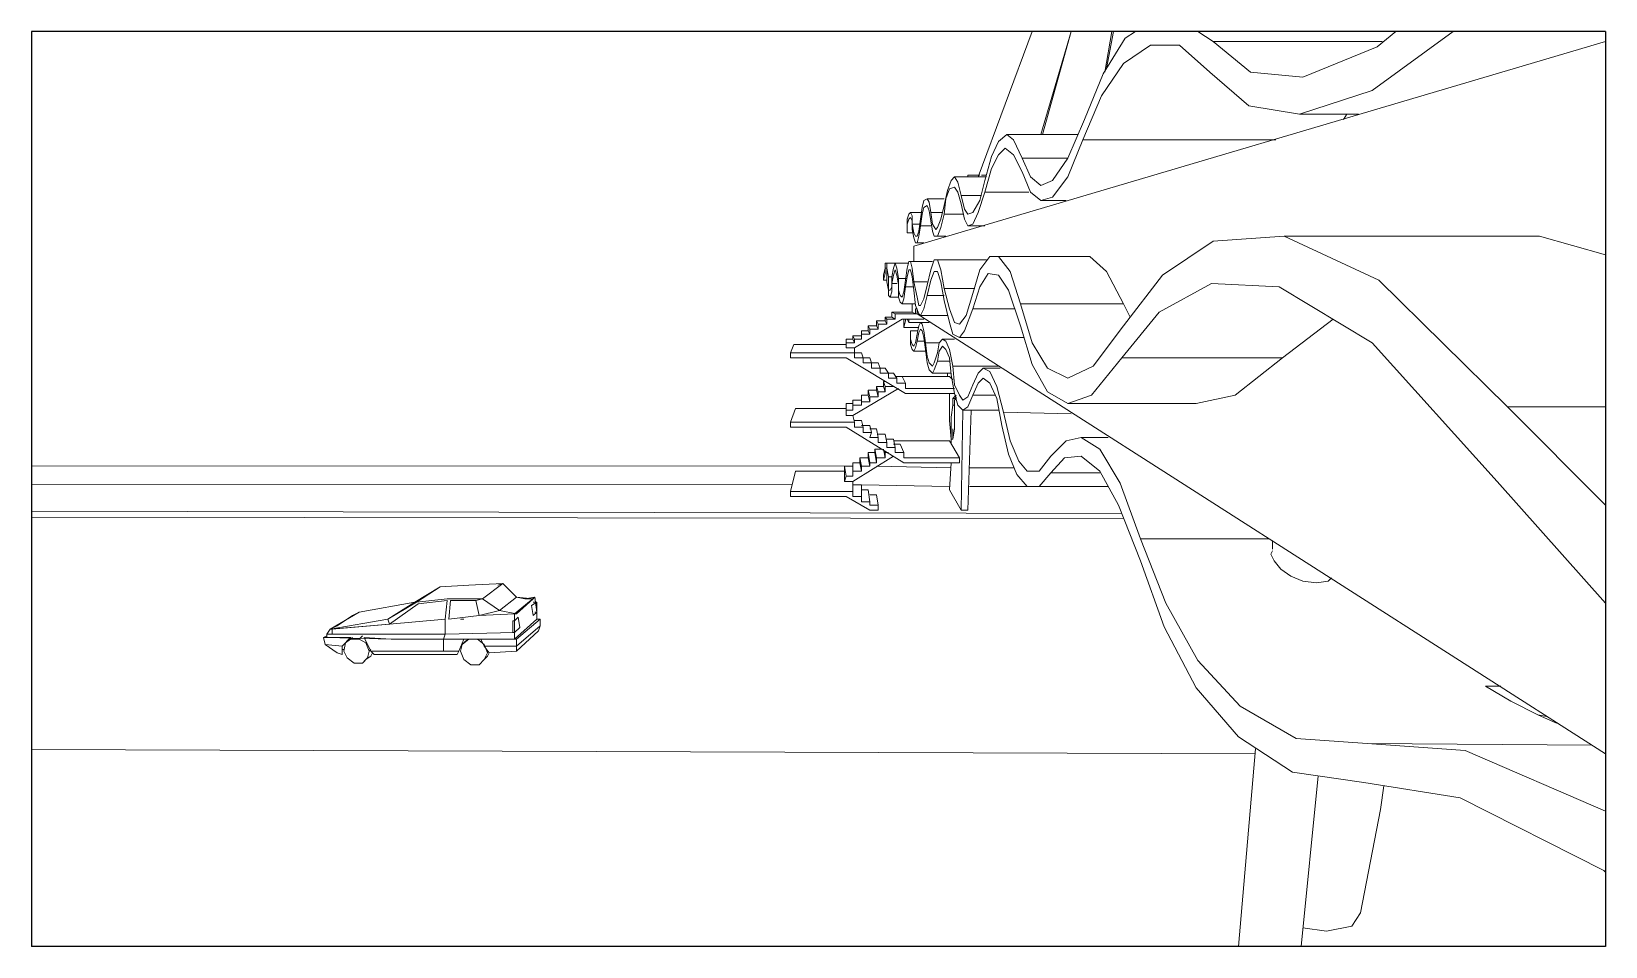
# Model space of a CAD drawing. Header units: millimetres. Extents: x 462 to 740, y -508 to -73.
# Drawn here: x 596.89 to 631.81, y -93.42 to -73.1 of the extents above; entities that cross this region are included whole.
import ezdxf

# ---------------------------------------------------------------- set-up
doc = ezdxf.new("R2010")
doc.units = ezdxf.units.MM
doc.header["$LTSCALE"] = 0.1
doc.layers.add('COTAS', color=6, linetype='Continuous')

# ---------------------------------------------------------------- blocks, each defined once
blk = doc.blocks.new('V7')
at = {"color": 7, "lineweight": 0}
for points in [[(-9.54, 10.957), (-10.742, 7.728)], [(-9.315, 8.666), (-8.678, 10.957), (-9.353, 8.666)], [(-7.252, 10.957), (-7.476, 10.807), (-7.965, 10.017), (-8.377, 9.004)], [(-7.777, 10.957), (-7.927, 10.055)], [(-7.89, 10.131), (-7.74, 10.957)], [(-5.526, 10.732), (-5.863, 10.957)], [(-1.998, 9.643), (-0.197, 10.957)], [(-1.473, 10.957), (-1.886, 10.618)], [(3.18, 10.732), (-12.168, 6.187)], [(-7.514, 10.243), (-6.914, 10.656)], [(-5.601, 10.055), (-6.276, 10.656), (-6.914, 10.656)], [(-1.773, 10.732), (-5.526, 10.732)], [(-4.7, 10.055), (-5.526, 10.732)], [(-4.7, 10.055), (-3.537, 9.942), (-1.886, 10.618)], [(-7.514, 10.243), (-8.002, 9.53), (-8.415, 8.553)], [(-1.998, 9.643), (-3.612, 9.117), (-4.738, 9.304), (-5.601, 10.055)], [(-3.612, 9.117), (-2.298, 9.117)], [(-2.636, 9.004), (-2.561, 9.117)], [(-8.377, 9.004), (-8.753, 8.14), (-9.091, 7.651), (-9.353, 7.539)], [(-10.291, 8.516), (-10.441, 8.177), (-10.591, 7.651)], [(-10.291, 8.516), (-10.104, 8.666), (-9.954, 8.553)], [(-8.527, 8.666), (-10.104, 8.666)], [(-9.766, 8.14), (-9.954, 8.553)], [(-8.415, 8.553), (-8.753, 7.728)], [(-4.137, 8.553), (-8.415, 8.553)], [(-9.766, 7.84), (-9.954, 8.215), (-10.141, 8.366), (-10.291, 8.215), (-10.441, 7.915), (-10.591, 7.389)], [(-9.766, 8.14), (-8.753, 8.14)], [(-9.578, 7.728), (-9.766, 8.14)], [(-11.267, 7.728), (-11.342, 7.651), (-11.417, 7.427), (-11.492, 7.089)], [(-10.554, 7.728), (-11.267, 7.728)], [(-11.117, 7.314), (-11.192, 7.614), (-11.267, 7.728)], [(-10.705, 7.765), (-10.967, 7.765)], [(-10.967, 7.765), (-10.967, 7.728)], [(-10.967, 7.728), (-10.967, 7.765)], [(-10.705, 7.728), (-10.704, 7.728)], [(-10.554, 7.765), (-10.667, 7.765)], [(-9.353, 7.202), (-9.578, 7.389), (-9.766, 7.84)], [(-9.353, 7.539), (-9.578, 7.728)], [(-9.353, 7.202), (-9.091, 7.277), (-8.753, 7.728)], [(-11.379, 7.464), (-11.454, 7.239), (-11.492, 6.901)], [(-11.379, 7.464), (-11.267, 7.502)], [(-11.117, 7.127), (-11.192, 7.389), (-11.267, 7.502)], [(-10.591, 7.651), (-10.705, 7.202), (-10.855, 6.938)], [(-10.591, 7.389), (-10.742, 6.938)], [(-9.616, 7.389), (-10.591, 7.389)], [(-11.868, 7.239), (-11.943, 7.202), (-11.98, 7.051), (-12.018, 6.788)], [(-11.943, 7.051), (-11.98, 6.901), (-12.018, 6.638)], [(-11.943, 7.051), (-11.868, 7.089)], [(-11.492, 7.239), (-11.868, 7.239)], [(-11.793, 6.938), (-11.83, 7.164), (-11.868, 7.239)], [(-11.793, 6.751), (-11.83, 6.976), (-11.868, 7.089)], [(-11.492, 7.089), (-11.567, 6.788), (-11.643, 6.601)], [(-10.667, 7.314), (-11.117, 7.314)], [(-11.042, 7.013), (-11.117, 7.314)], [(-10.855, 6.676), (-10.967, 6.638), (-11.042, 6.788), (-11.117, 7.127)], [(-11.042, 7.013), (-10.967, 6.901), (-10.855, 6.938)], [(-9.353, 7.202), (-8.791, 7.202)], [(-12.243, 6.938), (-12.28, 6.901), (-12.318, 6.788), (-12.318, 6.601)], [(-12.28, 6.788), (-12.318, 6.676), (-12.318, 6.488)], [(-12.28, 6.788), (-12.243, 6.826)], [(-11.98, 6.938), (-12.243, 6.938)], [(-12.205, 6.676), (-12.205, 6.863), (-12.243, 6.938)], [(-12.205, 6.563), (-12.205, 6.751), (-12.243, 6.826)], [(-12.205, 6.676), (-12.018, 6.676)], [(-12.168, 6.488), (-12.205, 6.676)], [(-12.018, 6.788), (-12.055, 6.526), (-12.093, 6.412)], [(-12.018, 6.638), (-12.055, 6.412)], [(-11.793, 6.638), (-12.018, 6.638)], [(-11.793, 6.938), (-11.529, 6.938)], [(-11.755, 6.676), (-11.793, 6.938)], [(-11.643, 6.412), (-11.718, 6.412), (-11.755, 6.526), (-11.793, 6.751)], [(-11.755, 6.676), (-11.68, 6.563), (-11.643, 6.601)], [(-11.492, 6.901), (-11.567, 6.601)], [(-11.079, 6.901), (-11.492, 6.901)], [(-10.967, 6.638), (-10.591, 6.638)], [(-10.855, 6.676), (-10.742, 6.938)], [(-12.318, 6.601), (-12.318, 6.488)], [(-12.318, 6.488), (-12.168, 6.488)], [(-12.093, 6.262), (-12.13, 6.262), (-12.168, 6.375), (-12.205, 6.563)], [(-12.168, 6.488), (-12.13, 6.412), (-12.093, 6.412)], [(-12.093, 6.262), (-12.055, 6.412)], [(-11.718, 6.412), (-11.454, 6.412)], [(-11.643, 6.412), (-11.567, 6.601)], [(-5.526, 6.3), (-6.652, 5.549)], [(-5.526, 6.3), (-3.949, 6.412), (-1.848, 5.437)], [(1.717, 6.412), (-3.949, 6.412)], [(3.18, 6), (1.717, 6.412)], [(-12.168, 6.187), (-12.168, 5.849)], [(-12.13, 6.262), (-11.943, 6.262)], [(-10.479, 5.962), (-10.705, 5.661)], [(-10.479, 5.962), (-10.291, 5.962), (-10.029, 5.624)], [(-8.265, 5.962), (-10.291, 5.962)], [(-7.89, 5.624), (-8.265, 5.962)], [(-12.806, 5.811), (-12.806, 5.699), (-12.843, 5.549)], [(-12.806, 5.811), (-12.769, 5.811), (-12.769, 5.699)], [(-12.769, 5.699), (-12.806, 5.699), (-12.806, 5.586)], [(-12.58, 5.811), (-12.769, 5.811)], [(-12.731, 5.512), (-12.769, 5.699)], [(-12.769, 5.399), (-12.769, 5.586), (-12.769, 5.699)], [(-12.617, 5.699), (-12.656, 5.512)], [(-12.58, 5.661), (-12.617, 5.549), (-12.656, 5.362)], [(-12.58, 5.811), (-12.617, 5.699)], [(-12.58, 5.811), (-12.579, 5.811)], [(-12.543, 5.699), (-12.58, 5.811)], [(-12.28, 5.811), (-12.58, 5.811)], [(-12.505, 5.324), (-12.543, 5.549), (-12.58, 5.661)], [(-12.58, 5.661), (-12.579, 5.661)], [(-12.505, 5.474), (-12.543, 5.699)], [(-12.318, 5.699), (-12.355, 5.437)], [(-12.28, 5.849), (-12.318, 5.699)], [(-12.318, 5.512), (-12.28, 5.661)], [(-12.28, 5.849), (-12.243, 5.849), (-12.205, 5.699)], [(-12.28, 5.661), (-12.243, 5.661)], [(-11.755, 5.849), (-12.243, 5.849)], [(-12.168, 5.211), (-12.205, 5.512), (-12.243, 5.661)], [(-12.168, 5.399), (-12.205, 5.699)], [(-11.793, 5.661), (-11.868, 5.324)], [(-11.718, 5.887), (-11.793, 5.661)], [(-11.793, 5.437), (-11.718, 5.624)], [(-11.718, 5.887), (-11.643, 5.887), (-11.567, 5.661)], [(-11.718, 5.624), (-11.643, 5.624)], [(-10.554, 5.887), (-11.643, 5.887)], [(-11.492, 4.986), (-11.567, 5.399), (-11.643, 5.624)], [(-11.492, 5.248), (-11.567, 5.661)], [(-10.705, 5.661), (-10.855, 5.136)], [(-9.804, 4.911), (-10.029, 5.624)], [(-7.514, 4.911), (-7.89, 5.624)], [(-12.843, 5.437), (-12.806, 5.586)], [(-12.843, 5.549), (-12.843, 5.437)], [(-12.843, 5.549), (-12.842, 5.549)], [(-12.843, 5.437), (-12.769, 5.437)], [(-12.731, 5.098), (-12.731, 5.211), (-12.769, 5.399)], [(-12.731, 5.324), (-12.731, 5.512)], [(-12.731, 5.512), (-12.656, 5.512)], [(-12.731, 5.324), (-12.731, 5.211), (-12.694, 5.211)], [(-12.656, 5.287), (-12.694, 5.211)], [(-12.656, 5.512), (-12.656, 5.287)], [(-12.656, 5.173), (-12.656, 5.362)], [(-12.543, 5.362), (-12.656, 5.362)], [(-12.505, 5.211), (-12.505, 5.474)], [(-12.505, 5.474), (-12.355, 5.474)], [(-12.468, 4.948), (-12.505, 5.061), (-12.505, 5.324)], [(-12.355, 5.437), (-12.393, 5.173)], [(-12.393, 5.023), (-12.355, 5.287)], [(-12.355, 5.287), (-12.318, 5.512)], [(-12.168, 5.287), (-12.355, 5.287)], [(-12.093, 5.061), (-12.168, 5.399)], [(-11.868, 5.399), (-12.168, 5.399)], [(-11.868, 5.324), (-11.943, 5.023)], [(-11.868, 5.098), (-11.793, 5.437)], [(-11.379, 4.798), (-11.492, 5.248)], [(-10.817, 5.248), (-11.492, 5.248)], [(-10.855, 4.798), (-10.705, 5.287)], [(-10.705, 5.287), (-10.516, 5.586)], [(-10.516, 5.586), (-10.291, 5.549)], [(-9.804, 4.422), (-10.066, 5.211), (-10.291, 5.549)], [(-6.652, 5.549), (-7.514, 4.422)], [(-6.727, 4.723), (-5.564, 5.362)], [(-5.564, 5.362), (-4.062, 5.287)], [(0.779, 0.967), (-1.998, 4.046), (-4.062, 5.287)], [(1.004, 2.62), (-1.848, 5.437)], [(-12.731, 5.098), (-12.694, 5.061), (-12.656, 5.173)], [(-12.694, 5.061), (-12.505, 5.061)], [(-12.505, 5.211), (-12.468, 5.098), (-12.43, 5.061)], [(-12.468, 4.948), (-12.43, 4.911), (-12.393, 5.023)], [(-12.393, 5.173), (-12.43, 5.061)], [(-12.43, 4.911), (-12.13, 4.911)], [(-12.205, 4.911), (-12.205, 4.723)], [(-12.168, 5.211), (-12.13, 4.873)], [(-12.093, 5.061), (-12.055, 4.873), (-12.018, 4.873)], [(-11.943, 5.023), (-12.018, 4.873)], [(-11.943, 4.798), (-11.868, 5.098)], [(-11.492, 5.098), (-11.868, 5.098)], [(-11.492, 4.986), (-11.379, 4.497)], [(-10.855, 5.136), (-11.004, 4.647)], [(-9.54, 4.046), (-9.804, 4.911)], [(-9.804, 4.911), (-7.514, 4.911)], [(-7.364, 4.61), (-7.514, 4.911)], [(-13.481, 3.934), (-12.43, 4.572)], [(-12.806, 4.61), (-12.769, 4.572)], [(-12.656, 4.61), (-12.806, 4.61)], [(-12.806, 4.61), (-12.806, 4.535)], [(-12.769, 4.46), (-12.769, 4.572)], [(-12.58, 4.572), (-12.769, 4.572)], [(-12.58, 4.686), (-12.656, 4.723)], [(-12.656, 4.723), (-12.656, 4.61)], [(-12.205, 4.723), (-12.656, 4.723)], [(-12.58, 4.572), (-12.656, 4.61)], [(-12.58, 4.572), (-12.58, 4.686)], [(-12.58, 4.686), (-12.093, 4.686)], [(-12.43, 4.572), (-11.943, 4.572)], [(-12.393, 4.572), (-12.393, 4.497)], [(-12.355, 4.572), (-12.355, 4.535), (-12.393, 4.385)], [(-12.318, 4.572), (-12.28, 4.497)], [(-12.28, 4.497), (-12.28, 4.572)], [(-12.205, 4.723), (-12.13, 4.686)], [(-12.13, 4.873), (-12.055, 4.686)], [(-12.13, 4.798), (-12.093, 4.798)], [(-12.13, 4.686), (-12.13, 4.798)], [(-12.13, 4.686), (-12.093, 4.686)], [(-12.093, 4.798), (-12.093, 4.686)], [(-12.093, 4.686), (3.18, -5.079)], [(-12.055, 4.686), (-12.018, 4.647), (-11.943, 4.798)], [(-12.018, 4.647), (-11.417, 4.647)], [(-11.004, 4.647), (-11.154, 4.46), (-11.267, 4.497), (-11.379, 4.798)], [(-11.042, 4.31), (-10.855, 4.798)], [(-9.916, 4.798), (-10.855, 4.798)], [(-7.553, 3.709), (-6.727, 4.723)], [(-3.987, 3.709), (-2.861, 4.572)], [(-13.518, 4.197), (-13.481, 4.122)], [(-13.331, 4.197), (-13.518, 4.197)], [(-13.518, 4.197), (-13.518, 4.122)], [(-13.331, 4.31), (-13.331, 4.235)], [(-13.331, 4.31), (-13.331, 4.197)], [(-13.181, 4.31), (-13.331, 4.31)], [(-13.331, 4.122), (-13.331, 4.235)], [(-13.143, 4.235), (-13.331, 4.235)], [(-13.331, 4.122), (-13.331, 4.197)], [(-13.181, 4.422), (-13.143, 4.347)], [(-12.993, 4.422), (-13.181, 4.422)], [(-13.181, 4.422), (-13.181, 4.31)], [(-13.143, 4.235), (-13.181, 4.31)], [(-13.143, 4.347), (-12.956, 4.347)], [(-13.143, 4.235), (-13.143, 4.347)], [(-12.993, 4.535), (-12.956, 4.46)], [(-12.806, 4.535), (-12.993, 4.535)], [(-12.993, 4.535), (-12.993, 4.422)], [(-12.956, 4.347), (-12.993, 4.422)], [(-12.956, 4.347), (-12.956, 4.46)], [(-12.769, 4.46), (-12.956, 4.46)], [(-12.769, 4.46), (-12.806, 4.535)], [(-12.393, 4.497), (-12.393, 4.385)], [(-12.393, 4.385), (-12.055, 4.385)], [(-12.28, 4.497), (-12.018, 4.497)], [(-12.243, 4.31), (-12.243, 4.197)], [(-12.243, 4.122), (-12.243, 4.31)], [(-12.093, 4.31), (-12.243, 4.31)], [(-12.243, 4.197), (-12.243, 4.009)], [(-12.093, 4.235), (-12.13, 4.046)], [(-12.055, 4.422), (-12.093, 4.235)], [(-12.093, 4.084), (-12.055, 4.272)], [(-12.018, 4.497), (-12.055, 4.422)], [(-12.055, 4.272), (-12.018, 4.347)], [(-12.018, 4.497), (-11.98, 4.46), (-11.943, 4.31)], [(-11.83, 4.497), (-12.018, 4.497)], [(-12.018, 4.347), (-11.98, 4.31)], [(-12.018, 4.347), (-12.017, 4.347)], [(-11.905, 3.896), (-11.943, 4.16), (-11.98, 4.31)], [(-11.905, 4.046), (-11.943, 4.31)], [(-11.154, 4.16), (-11.304, 4.235), (-11.379, 4.497)], [(-11.154, 4.16), (-11.042, 4.31)], [(-9.804, 4.422), (-9.54, 3.559)], [(-7.514, 4.422), (-8.19, 3.522)], [(-14.832, 4.009), (-14.907, 3.821)], [(-13.669, 4.009), (-14.832, 4.009)], [(-13.669, 4.046), (-13.669, 4.122)], [(-13.669, 4.122), (-13.669, 4.009)], [(-13.518, 4.122), (-13.669, 4.122)], [(-13.669, 3.934), (-13.669, 4.046)], [(-13.481, 4.046), (-13.669, 4.046)], [(-13.669, 3.934), (-13.669, 4.009)], [(-13.669, 3.934), (-13.481, 3.934)], [(-13.481, 4.046), (-13.518, 4.122)], [(-13.481, 4.122), (-13.331, 4.122)], [(-13.481, 4.046), (-13.481, 4.122)], [(-13.481, 3.821), (-13.481, 3.934)], [(-12.13, 4.046), (-12.168, 3.971), (-12.205, 4.009), (-12.243, 4.122)], [(-12.168, 3.859), (-12.205, 3.896), (-12.243, 4.009)], [(-12.168, 3.859), (-12.13, 3.934)], [(-12.168, 3.859), (-11.905, 3.859)], [(-12.13, 3.934), (-12.093, 4.084)], [(-11.943, 4.084), (-12.093, 4.084)], [(-11.868, 3.746), (-11.905, 4.046)], [(-11.604, 4.046), (-11.905, 4.046)], [(-11.83, 3.445), (-11.868, 3.596), (-11.905, 3.896)], [(-11.604, 4.046), (-11.643, 3.821)], [(-11.643, 3.634), (-11.604, 3.859)], [(-11.529, 4.122), (-11.604, 4.046)], [(-11.604, 3.859), (-11.529, 3.971)], [(-11.529, 4.122), (-11.454, 4.084), (-11.379, 3.896)], [(-11.267, 4.122), (-11.529, 4.122)], [(-11.529, 3.971), (-11.454, 3.896)], [(-11.342, 3.333), (-11.379, 3.709), (-11.454, 3.896)], [(-11.304, 3.522), (-11.379, 3.896)], [(-11.154, 4.16), (-9.729, 4.16)], [(-9.54, 4.046), (-9.203, 3.483), (-8.753, 3.258)], [(-14.907, 3.821), (-14.907, 3.709)], [(-14.907, 3.821), (-13.481, 3.821)], [(-14.907, 3.709), (-13.669, 3.709)], [(-13.669, 3.709), (-12.355, 2.921)], [(-13.331, 3.821), (-13.481, 3.821)], [(-13.481, 3.709), (-13.481, 3.821)], [(-13.481, 3.709), (-13.293, 3.709)], [(-13.293, 3.709), (-13.331, 3.821)], [(-13.143, 3.709), (-13.293, 3.709)], [(-13.293, 3.596), (-13.293, 3.709)], [(-13.293, 3.596), (-13.106, 3.596)], [(-13.106, 3.596), (-13.143, 3.709)], [(-12.956, 3.596), (-13.106, 3.596)], [(-13.106, 3.483), (-13.106, 3.596)], [(-12.918, 3.483), (-12.956, 3.596)], [(-11.868, 3.746), (-11.83, 3.596), (-11.755, 3.522)], [(-11.718, 3.596), (-11.755, 3.522)], [(-11.643, 3.821), (-11.718, 3.596)], [(-11.718, 3.445), (-11.643, 3.634)], [(-11.379, 3.634), (-11.643, 3.634)], [(-11.267, 3.108), (-11.304, 3.522)], [(-11.304, 3.522), (-10.291, 3.522)], [(-9.54, 3.559), (-9.203, 2.958)], [(-8.19, 3.522), (-8.753, 3.258)], [(-8.227, 2.882), (-7.553, 3.709)], [(-3.987, 3.709), (-7.553, 3.709)], [(-3.987, 3.709), (-5.038, 2.882), (-5.901, 2.695)], [(-13.106, 3.483), (-12.918, 3.483)], [(-12.806, 3.483), (-12.918, 3.483)], [(-12.918, 3.37), (-12.918, 3.483)], [(-12.918, 3.37), (-12.731, 3.37)], [(-12.843, 3.183), (-12.806, 3.071)], [(-12.806, 3.183), (-12.843, 3.183)], [(-12.843, 3.183), (-12.843, 3.071)], [(-12.731, 3.37), (-12.806, 3.483)], [(-12.617, 3.37), (-12.731, 3.37)], [(-12.731, 3.258), (-12.731, 3.37)], [(-12.731, 3.258), (-12.543, 3.258)], [(-12.543, 3.258), (-12.617, 3.37)], [(-11.379, 3.296), (-12.58, 3.296)], [(-12.43, 3.296), (-12.543, 3.296)], [(-12.543, 3.146), (-12.543, 3.258)], [(-12.355, 3.146), (-12.543, 3.146)], [(-12.355, 3.146), (-12.43, 3.296)], [(-12.355, 3.033), (-12.355, 3.146)], [(-11.83, 3.445), (-11.755, 3.37), (-11.718, 3.445)], [(-11.755, 3.37), (-11.342, 3.37)], [(-11.417, 3.296), (-11.417, 3.37)], [(-11.304, 3.221), (-11.379, 3.296)], [(-11.342, 3.333), (-11.267, 2.921)], [(-10.742, 3.37), (-10.855, 3.108)], [(-10.855, 2.882), (-10.742, 3.146)], [(-10.63, 3.483), (-10.742, 3.37)], [(-10.742, 3.146), (-10.63, 3.258)], [(-10.63, 3.483), (-10.479, 3.408), (-10.329, 3.071)], [(-10.254, 3.483), (-10.63, 3.483)], [(-10.63, 3.258), (-10.479, 3.146)], [(-10.216, 2.206), (-10.329, 2.807), (-10.479, 3.146)], [(-13.518, 2.432), (-12.505, 3.033)], [(-13.331, 2.882), (-13.331, 2.732)], [(-13.181, 2.882), (-13.331, 2.882)], [(-13.331, 2.882), (-13.331, 2.77)], [(-13.181, 2.996), (-13.143, 2.845)], [(-12.993, 2.996), (-13.181, 2.996)], [(-13.181, 2.996), (-13.181, 2.882)], [(-13.143, 2.732), (-13.181, 2.882)], [(-12.956, 2.845), (-13.143, 2.845)], [(-13.143, 2.732), (-13.143, 2.845)], [(-12.993, 3.071), (-12.956, 2.958)], [(-12.843, 3.071), (-12.993, 3.071)], [(-12.993, 3.071), (-12.993, 2.996)], [(-12.956, 2.845), (-12.993, 2.996)], [(-12.806, 2.958), (-12.956, 2.958)], [(-12.956, 2.845), (-12.956, 2.958)], [(-12.806, 2.958), (-12.843, 3.071)], [(-12.617, 3.071), (-12.806, 3.071)], [(-12.806, 2.958), (-12.806, 3.071)], [(-12.617, 3.071), (-12.616, 3.071)], [(-12.617, 3.071), (-12.616, 3.071)], [(-12.355, 3.033), (-11.267, 3.033)], [(-12.355, 2.921), (-11.267, 2.921)], [(-11.342, 1.906), (-11.379, 2.32), (-11.379, 2.695), (-11.379, 2.921)], [(-11.304, 2.807), (-11.229, 2.882)], [(-11.229, 2.807), (-11.304, 2.807)], [(-11.304, 2.807), (-11.304, 2.77), (-11.304, 2.732), (-11.304, 2.657)], [(-11.267, 3.108), (-11.154, 2.882), (-11.079, 2.77)], [(-11.267, 2.921), (-11.192, 2.657)], [(-11.229, 2.807), (-11.267, 2.77), (-11.267, 2.732)], [(-11.229, 2.845), (-11.229, 2.807)], [(-10.967, 2.845), (-11.079, 2.77)], [(-10.855, 3.108), (-10.967, 2.845)], [(-10.967, 2.62), (-10.855, 2.882)], [(-10.366, 2.882), (-10.855, 2.882)], [(-10.179, 2.507), (-10.329, 3.071)], [(-9.203, 2.958), (-8.753, 2.695), (-8.227, 2.882)], [(-14.795, 2.582), (-14.907, 2.281)], [(-13.669, 2.582), (-14.795, 2.582)], [(-13.669, 2.695), (-13.669, 2.545)], [(-13.518, 2.695), (-13.669, 2.695)], [(-13.669, 2.695), (-13.669, 2.582)], [(-13.669, 2.432), (-13.669, 2.582)], [(-13.518, 2.545), (-13.669, 2.545)], [(-13.669, 2.432), (-13.669, 2.545)], [(-13.518, 2.77), (-13.518, 2.657)], [(-13.331, 2.77), (-13.518, 2.77)], [(-13.518, 2.77), (-13.518, 2.695)], [(-13.518, 2.545), (-13.518, 2.695)], [(-13.331, 2.657), (-13.518, 2.657)], [(-13.518, 2.545), (-13.518, 2.657)], [(-13.331, 2.657), (-13.331, 2.77)], [(-13.143, 2.732), (-13.331, 2.732)], [(-13.331, 2.657), (-13.331, 2.732)], [(-11.342, 2.395), (-11.304, 2.657)], [(-11.267, 2.657), (-11.304, 2.657)], [(-11.267, 2.732), (-11.267, 2.657)], [(-11.267, 2.657), (-11.266, 2.657)], [(-11.267, 2.657), (-11.267, 2.395), (-11.267, 2.131)], [(-11.192, 2.657), (-11.079, 2.545), (-10.967, 2.62)], [(-11.079, 2.545), (-11.117, 0.329)], [(-11.079, 2.545), (-10.291, 2.545)], [(-10.967, 0.329), (-10.892, 2.545)], [(-10.029, 1.869), (-10.179, 2.507)], [(-8.678, 2.47), (-10.179, 2.507)], [(-8.753, 2.695), (-5.901, 2.695)], [(3.18, 0.441), (1.004, 2.62)], [(3.18, 2.62), (1.004, 2.62)], [(-14.907, 2.281), (-14.907, 2.169)], [(-13.481, 2.281), (-14.907, 2.281)], [(-14.907, 2.169), (-13.669, 2.169)], [(-13.669, 2.432), (-13.518, 2.432)], [(-13.669, 2.169), (-12.393, 1.38)], [(-13.481, 2.281), (-13.518, 2.432)], [(-13.331, 2.32), (-13.481, 2.32)], [(-13.481, 2.169), (-13.481, 2.281)], [(-13.481, 2.169), (-13.293, 2.169)], [(-13.293, 2.169), (-13.331, 2.32)], [(-13.143, 2.206), (-13.331, 2.206)], [(-13.293, 2.056), (-13.293, 2.169)], [(-13.106, 2.056), (-13.143, 2.206)], [(-12.993, 2.131), (-13.143, 2.131)], [(-12.956, 1.944), (-12.993, 2.131)], [(-11.342, 2.395), (-11.342, 2.131), (-11.342, 1.906)], [(-11.267, 2.131), (-11.304, 1.906)], [(-11.304, 1.906), (-11.304, 2.131)], [(-10.216, 2.206), (-10.066, 1.568)], [(-13.293, 2.056), (-13.106, 2.056)], [(-13.143, 1.944), (-13.106, 2.056)], [(-13.143, 1.944), (-12.956, 1.944)], [(-12.806, 2.019), (-12.956, 2.019)], [(-12.956, 1.831), (-12.956, 1.944)], [(-12.956, 1.831), (-12.769, 1.831)], [(-12.769, 1.831), (-12.806, 2.019)], [(-12.617, 1.906), (-12.769, 1.906)], [(-12.769, 1.719), (-12.769, 1.831)], [(-12.58, 1.719), (-12.617, 1.906)], [(-11.379, 1.869), (-12.617, 1.869)], [(-12.468, 1.794), (-12.617, 1.794)], [(-12.393, 1.605), (-12.468, 1.794)], [(-11.154, 1.493), (-11.379, 1.869)], [(-11.342, 1.906), (-11.342, 1.794)], [(-11.342, 1.906), (-11.304, 1.906)], [(-9.39, 1.193), (-9.654, 1.193), (-9.841, 1.418), (-10.029, 1.869)], [(-8.791, 1.869), (-9.128, 1.53)], [(-8.791, 1.869), (-8.452, 1.944), (-8.04, 1.68)], [(-7.852, 1.944), (-8.452, 1.944)], [(-13.518, 0.967), (-12.617, 1.53)], [(-13.368, 1.493), (-13.331, 1.306)], [(-13.181, 1.493), (-13.368, 1.493)], [(-13.368, 1.493), (-13.368, 1.38)], [(-13.143, 1.38), (-13.181, 1.605)], [(-13.181, 1.605), (-13.181, 1.493)], [(-13.031, 1.605), (-13.181, 1.605)], [(-13.143, 1.306), (-13.181, 1.493)], [(-13.031, 1.68), (-12.993, 1.493)], [(-12.881, 1.68), (-13.031, 1.68)], [(-13.031, 1.68), (-13.031, 1.605)], [(-12.993, 1.38), (-13.031, 1.605)], [(-12.806, 1.493), (-12.993, 1.493)], [(-12.993, 1.38), (-12.993, 1.493)], [(-12.806, 1.493), (-12.843, 1.68)], [(-12.806, 1.643), (-12.806, 1.605)], [(-12.731, 1.605), (-12.806, 1.605)], [(-12.806, 1.493), (-12.806, 1.605)], [(-12.769, 1.719), (-12.58, 1.719)], [(-12.58, 1.605), (-12.58, 1.719)], [(-12.58, 1.605), (-12.393, 1.605)], [(-12.393, 1.493), (-12.393, 1.605)], [(-12.393, 1.493), (-11.154, 1.493)], [(-11.154, 1.38), (-11.154, 1.493)], [(-9.654, 0.855), (-9.879, 1.118), (-10.066, 1.568)], [(-9.128, 1.53), (-9.39, 1.193)], [(-9.128, 1.156), (-8.828, 1.493)], [(-8.828, 1.493), (-8.452, 1.53)], [(-8.452, 1.53), (-8.04, 1.193)], [(-7.59, 0.93), (-8.04, 1.68)], [(-13.707, 1.306), (-31.745, 1.315)], [(-14.795, 1.193), (-14.907, 0.742)], [(-13.707, 1.193), (-14.795, 1.193)], [(-13.707, 1.306), (-13.669, 1.08)], [(-13.518, 1.306), (-13.707, 1.306)], [(-13.707, 1.306), (-13.707, 1.193)], [(-13.707, 0.967), (-13.707, 1.193)], [(-13.707, 0.967), (-13.669, 1.08)], [(-13.518, 1.08), (-13.669, 1.08)], [(-13.518, 1.38), (-13.518, 1.193)], [(-13.368, 1.38), (-13.518, 1.38)], [(-13.518, 1.38), (-13.518, 1.306)], [(-13.518, 1.08), (-13.518, 1.306)], [(-13.331, 1.193), (-13.518, 1.193)], [(-13.518, 1.08), (-13.518, 1.193)], [(-13.331, 1.193), (-13.368, 1.38)], [(-13.143, 1.306), (-13.331, 1.306)], [(-13.331, 1.193), (-13.331, 1.306)], [(-12.993, 1.38), (-13.143, 1.38)], [(-13.143, 1.306), (-13.143, 1.38)], [(-11.342, 1.268), (-12.993, 1.306)], [(-12.393, 1.38), (-11.154, 1.38)], [(-11.342, 1.38), (-11.379, 0.78)], [(-9.954, 1.268), (-10.93, 1.268)], [(-9.39, 0.855), (-9.128, 1.156)], [(-8.04, 1.156), (-9.128, 1.156)], [(-7.139, -0.798), (-7.627, 0.441), (-8.04, 1.193)], [(-14.87, 0.892), (-31.745, 0.9)], [(-13.518, 0.742), (-14.907, 0.742)], [(-14.907, 0.742), (-14.907, 0.63)], [(-13.707, 0.967), (-13.518, 0.967)], [(-13.518, 0.742), (-13.518, 0.967)], [(-13.331, 0.892), (-13.518, 0.892)], [(-13.518, 0.63), (-13.518, 0.742)], [(-13.331, 0.63), (-13.331, 0.892)], [(-11.379, 0.855), (-13.331, 0.892)], [(-13.181, 0.78), (-13.331, 0.78)], [(-13.143, 0.517), (-13.181, 0.78)], [(-11.379, 0.78), (-11.117, 0.329)], [(-9.654, 0.855), (-10.93, 0.855)], [(-9.654, 0.855), (-9.39, 0.855)], [(-9.39, 0.855), (-7.852, 0.855)], [(-7.139, -0.31), (-7.59, 0.93)], [(0.779, 0.967), (3.18, -1.736)], [(-14.907, 0.63), (-13.669, 0.63)], [(-13.669, 0.63), (-13.143, 0.329)], [(-13.331, 0.63), (-13.518, 0.63)], [(-13.331, 0.517), (-13.331, 0.63)], [(-13.143, 0.517), (-13.331, 0.517)], [(-12.993, 0.667), (-13.143, 0.667)], [(-13.143, 0.441), (-13.143, 0.517)], [(-12.956, 0.441), (-13.143, 0.441)], [(-12.956, 0.441), (-12.993, 0.667)], [(-12.956, 0.329), (-12.956, 0.441)], [(-7.553, 0.254), (-31.745, 0.304)], [(-7.514, 0.141), (-31.745, 0.175)], [(-13.143, 0.329), (-12.956, 0.329)], [(-11.117, 0.329), (-10.967, 0.329)], [(-6.577, -1.736), (-7.139, -0.31)], [(-7.139, -0.31), (-4.287, -0.31)], [(-4.212, -0.347), (-4.212, -0.535)], [(-4.212, -0.572), (-4.249, -0.647), (-4.174, -0.798), (-4.024, -0.985)], [(-7.139, -0.798), (-6.614, -2.262)], [(-4.024, -0.985), (-3.8, -1.135), (-3.537, -1.248), (-3.236, -1.285)], [(-22.675, -1.375), (-23.238, -1.714)], [(-22.675, -1.375), (-23.238, -1.714)], [(-22.675, -1.375), (-23.238, -1.714)], [(-21.738, -1.639), (-21.287, -1.3), (-22.038, -1.338), (-22.675, -1.375), (-23.201, -1.714)], [(-21.399, -1.338), (-21.287, -1.3)], [(-21.287, -1.3), (-20.987, -1.601), (-21.362, -1.901)], [(-2.899, -1.173), (-2.974, -1.248), (-3.236, -1.285)], [(-23.839, -2.089), (-25.115, -2.315), (-24.477, -1.939), (-23.238, -1.714), (-23.839, -2.089), (-23.839, -2.089)], [(-23.238, -1.714), (-24.477, -1.939)], [(-23.163, -1.751), (-23.802, -2.202), (-23.839, -2.089), (-23.201, -1.714)], [(-23.163, -1.751), (-22.525, -1.676), (-22.563, -2.089), (-23.802, -2.202)], [(-22.525, -1.639), (-23.201, -1.714)], [(-21.888, -1.676), (-21.738, -1.639), (-22.525, -1.639)], [(-22.488, -2.089), (-22.45, -1.676)], [(-21.813, -2.014), (-21.888, -1.676), (-22.45, -1.676)], [(-21.813, -2.014), (-21.362, -1.901), (-21.738, -1.639)], [(-20.611, -1.639), (-20.987, -1.976), (-21.362, -1.901)], [(-20.574, -1.601), (-21.025, -1.976)], [(-20.8, -1.639), (-20.574, -1.601), (-20.611, -1.639), (-20.8, -1.639), (-20.987, -1.601)], [(-20.611, -1.639), (-20.987, -1.601)], [(-20.611, -2.014), (-20.649, -1.789), (-20.536, -1.714), (-20.536, -1.939), (-20.611, -2.014), (-20.611, -2.014)], [(-20.536, -1.714), (-20.611, -1.714)], [(-20.536, -1.939), (-20.574, -1.601)], [(-6.577, -1.736), (-5.863, -3.013), (-4.925, -4.027)], [(-24.477, -1.939), (-24.626, -2.014), (-24.965, -2.24)], [(-23.802, -2.427), (-22.563, -2.427), (-22.563, -2.089)], [(-21.025, -1.976), (-21.025, -2.389), (-22.563, -2.427)], [(-22.488, -2.089), (-21.813, -2.014)], [(-22.225, -2.089), (-22.15, -2.089)], [(-21.963, -2.051), (-21.962, -2.051)], [(-20.987, -1.976), (-21.025, -1.976), (-21.813, -2.014)], [(-20.95, -2.051), (-20.912, -2.277), (-21.025, -2.389)], [(-20.95, -2.051), (-21.025, -2.127), (-21.025, -2.389)], [(-21.025, -2.539), (-20.536, -2.089)], [(-20.987, -2.539), (-20.461, -2.089)], [(-20.574, -1.939), (-20.536, -1.939)], [(-20.536, -1.939), (-20.536, -2.089), (-20.461, -2.089), (-20.536, -2.089)], [(-20.461, -2.24), (-20.461, -2.089)], [(-25.077, -2.315), (-25.077, -2.427), (-25.19, -2.427)], [(-25.077, -2.315), (-25.115, -2.315), (-25.19, -2.427)], [(-25.19, -2.427), (-25.19, -2.502)], [(-23.802, -2.427), (-25.19, -2.427)], [(-25.115, -2.315), (-23.802, -2.202)], [(-24.965, -2.24), (-25.115, -2.315)], [(-23.802, -2.202), (-25.077, -2.315)], [(-25.077, -2.427), (-23.802, -2.427)], [(-23.763, -2.539), (-22.6, -2.539), (-22.563, -2.427)], [(-21.025, -2.389), (-21.025, -2.539), (-22.6, -2.539)], [(-21.025, -2.127), (-21.062, -2.127)], [(-21.025, -2.389), (-21.062, -2.389), (-21.062, -2.127)], [(-20.987, -2.689), (-20.461, -2.24)], [(-20.987, -2.803), (-20.499, -2.352)], [(-20.499, -2.352), (-20.461, -2.24)], [(-6.614, -2.262), (-5.901, -3.614)], [(-25.19, -2.464), (-25.265, -2.502)], [(-25.265, -2.502), (-24.664, -2.502), (-25.19, -2.502)], [(-24.852, -2.689), (-25.227, -2.652), (-25.265, -2.502)], [(-25.227, -2.652), (-24.965, -2.84)], [(-25.19, -2.502), (-23.763, -2.539)], [(-24.965, -2.84), (-24.852, -2.878), (-24.852, -2.689)], [(-24.852, -2.689), (-24.664, -2.502)], [(-24.852, -2.765), (-24.815, -2.765)], [(-24.252, -2.803), (-24.289, -2.953), (-24.402, -3.065), (-24.589, -3.065), (-24.739, -2.953), (-24.815, -2.803), (-24.776, -2.614), (-24.664, -2.539), (-24.477, -2.539), (-24.327, -2.614), (-24.252, -2.803), (-24.252, -2.803)], [(-24.664, -2.502), (-24.663, -2.502)], [(-24.626, -2.502), (-24.664, -2.539)], [(-24.477, -2.539), (-24.402, -2.464)], [(-23.726, -2.803), (-24.214, -2.803), (-24.364, -2.502), (-23.763, -2.539)], [(-24.252, -2.803), (-24.214, -2.765)], [(-22.6, -2.539), (-22.6, -2.803), (-23.726, -2.803)], [(-22.15, -2.539), (-22.6, -2.539)], [(-22.6, -2.803), (-22.263, -2.803), (-22.15, -2.539)], [(-21.624, -2.84), (-21.699, -2.652), (-21.85, -2.539), (-22.038, -2.539), (-22.188, -2.652), (-22.225, -2.803), (-22.15, -2.99), (-22, -3.103), (-21.813, -3.103), (-21.699, -2.99), (-21.624, -2.84), (-21.624, -2.84)], [(-22.113, -2.577), (-22.188, -2.652)], [(-22.113, -2.577), (-22.038, -2.539)], [(-21.85, -2.539), (-21.849, -2.539)], [(-21.587, -2.84), (-21.699, -2.689), (-21.775, -2.539), (-20.987, -2.539), (-20.987, -2.689), (-21.699, -2.689)], [(-21.775, -2.539), (-21.025, -2.539), (-20.987, -2.539)], [(-21.775, -2.539), (-21.774, -2.539)], [(-21.587, -2.84), (-20.987, -2.803), (-20.987, -2.689)], [(-24.402, -3.065), (-24.327, -2.99)], [(-24.289, -2.953), (-24.214, -2.915), (-24.327, -2.99)], [(-22.3, -2.878), (-24.139, -2.878), (-24.214, -2.803), (-22.263, -2.803), (-22.3, -2.878), (-22.3, -2.878)], [(-24.214, -2.915), (-24.177, -2.84)], [(-21.699, -2.99), (-21.624, -2.915), (-21.587, -2.84)], [(-21.624, -2.84), (-21.624, -2.803)], [(-5.901, -3.614), (-4.963, -4.703), (-3.762, -5.492)], [(0.516, -3.576), (1.079, -3.915), (1.68, -4.215), (2.092, -4.403)], [(0.854, -3.576), (0.516, -3.576)], [(-2.111, -4.853), (-3.687, -4.741), (-4.925, -4.027)], [(1.68, -4.215), (1.867, -4.252)], [(-2.111, -4.853), (2.881, -4.892)], [(0.066, -5.004), (-2.111, -4.853)], [(-4.588, -5.079), (-31.745, -4.984)], [(-4.588, -4.967), (-4.963, -9.36)], [(3.18, -6.356), (0.066, -5.004)], [(-3.762, -5.492), (-2.185, -5.717)], [(-3.575, -9.36), (-3.199, -5.567)], [(-1.736, -5.792), (-1.811, -6.318), (-2.26, -8.609)], [(-2.185, -5.717), (-0.047, -6.055)], [(3.18, -7.707), (3.143, -7.67), (-0.047, -6.055)], [(-3.011, -9.022), (-2.449, -8.909), (-2.26, -8.609)], [(-3.537, -8.947), (-3.011, -9.022)]]:
    blk.add_lwpolyline(points, dxfattribs=at)

msp = doc.modelspace()

# ---------------------------------------------------------------- linework, layer by layer
for p, q in [((631.811, -73.099), (596.885, -73.099)), ((596.885, -73.099), (596.885, -93.416)), ((631.811, -73.099), (631.811, -93.416)), ((631.811, -93.416), (596.885, -93.416))]:
    msp.add_line(p, q)

# ---------------------------------------------------------------- block references
at = {"layer": 'COTAS'}
msp.add_blockref('V7', (628.631, -84.056), dxfattribs=at)

doc.saveas('drawing.dxf')
